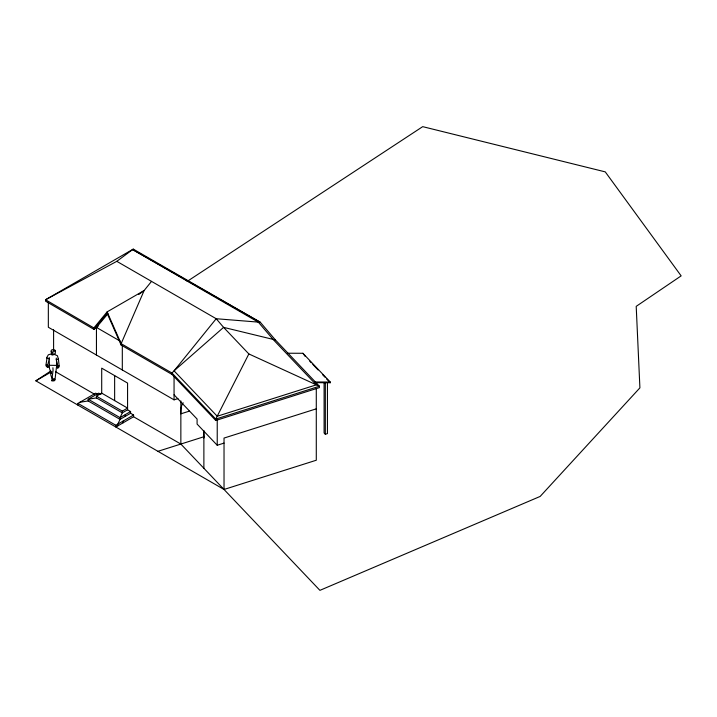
<?xml version="1.0" encoding="UTF-8"?>
<svg xmlns="http://www.w3.org/2000/svg" width="717" height="717" viewBox="0 0 717 717"><rect width="100%" height="100%" fill="white"/><g stroke="black" fill="none" stroke-linecap="round" stroke-linejoin="round"><path stroke-width="1.08" d="M56.267 358.088L56.867 365.41L49.339 365.285L49.491 368.404L50.97 373.216M56.679 365.383L55.057 379.221C55.765 379.705 51.319 378.182 53.139 380.377C51.749 381.516 53.39 377.492 54.868 379.616L54.089 380.924L51.705 380.817L52.35 379.92M52.915 367.74C53.775 371.424 50.961 377.859 52.941 380.288M51.875 352.719L51.534 352.997C49.796 356.394 56.562 354.745 55.343 352.137L55.039 351.088L53.291 350.667L52.861 352.818L51.597 351.966L52.359 352.827M46.999 358.016L45.96 365.114L47.698 364.98L49.276 358.876L49.339 365.285M151.529 281.378L144.153 290.502L107.12 311.877L107.12 313.266L93.882 329.318L93.882 327.929L45.538 299.76L116.799 261.329L216.202 318.724L223.587 327.364L248.853 353.938L215.763 419.087L215.763 420.476L319.415 387.628L319.415 386.239L275.418 339.957L260.307 322.274L133.272 249.104L45.538 299.76L45.538 301.149L93.882 329.318L98.211 326.101M58.669 367.014L57.701 368.099L57.566 365.804L59.152 365.822L58.427 359.136L56.276 359.611M52.753 380.046L53.721 379.562L54.949 380.127M93.882 327.929L107.12 311.877L121.137 343.667L121.137 345.056L171.972 374.408L215.763 420.476M96.445 355.032L96.445 327.418L107.944 313.679M47.609 364.962L48.398 366.512L47.268 366.002L48.138 367.292L46.246 366.082L46.211 364.962M138.766 294.508L144.153 290.502L121.137 343.667L171.972 373.019L215.763 419.087L319.415 386.239L248.853 353.938M116.799 261.329L133.272 249.104M316.287 388.408L316.287 460.233L224.027 489.469L35.85 380.826L50.782 371.012M187.137 281.423L422.698 126.649L605.256 171.874L681.15 275.875L636.203 306.356L639.905 387.861L540.152 496.433L319.916 590.351L180.854 444.056L133.595 416.765L115.84 427.009L115.84 425.271L77.947 403.393L77.947 405.132M55.039 351.088C56.634 350.335 52.52 348.803 51.382 350.174L50.952 351.509L51.534 352.997M35.85 380.826L51.732 371.657M77.947 403.393L95.693 393.149L97.951 394.449M96.445 396.187L101.706 393.149L127.572 408.081L122.311 411.119L96.445 396.187L96.445 397.926L122.311 412.858L127.572 409.819L130.584 411.558L130.584 413.288L120.053 419.373L117.803 424.141L117.803 425.88M130.584 411.558L120.053 417.635L88.173 399.226L88.173 400.964L120.053 419.373L120.053 417.635L122.311 412.858L122.311 411.119M115.84 425.271L133.595 415.026L133.595 416.765M51.472 372.974C49.106 374.086 53.04 378.531 52.009 379.938M54.573 354.44L51.445 354.664M48.335 301.848L48.335 327.248L174.061 399.844L177.941 398.607M189.342 411.146L180.854 413.834A24.002 9.429 72.4 0 1 183.194 402.802M157.937 451.316L204.184 436.662M316.287 408.833L224.027 438.069L224.027 489.469M174.061 394.807L197.085 419.024L197.085 424.061L217.233 445.257L224.027 443.106M324.093 382.564L324.093 432.969L325.321 434.26L327.436 433.597L327.436 382.735M58.427 359.136L57.405 355.713L52.78 353.759M96.445 397.926L88.173 399.226L98.704 393.149L100.954 394.449M79.901 402.264L88.173 400.964M51.499 380.512L52.592 380.539M51.167 353.947L48.344 354.79L46.596 357.837L49.213 358.876M57.566 365.804L56.347 359.602M287.58 353.23L302.906 353.284L330.241 382.036L330.241 382.735L316.009 382.681M314.915 381.982L330.241 382.036M57.754 368.054L59.036 366.898L58.946 365.813M275.418 339.957L223.587 327.364L174.061 370.841L171.972 373.019L171.972 374.408M46.963 366.916L46.372 366.226M47.985 367.238L46.668 366.163M96.445 327.418L120.393 341.247M130.584 413.288L133.595 415.026M55.514 371.684L94.734 394.332M305.182 356.376L302.906 353.284M309.744 361.171L311.259 362.766M312.782 364.361L318.097 369.954M322.65 374.749L324.926 377.142M326.45 378.737L330.241 382.735M107.12 313.266L121.137 345.056M49.195 357.416L49.276 358.876M325.321 382.735L325.321 434.26M217.233 419.857L217.233 445.257M203.879 430.523L203.879 468.273M180.854 400.92L180.854 444.056M174.061 376.533L174.061 399.844M127.572 409.819L127.572 383.075L101.706 368.144L101.706 393.149M125.323 414.596L125.323 416.326M123.064 421.103L123.064 422.842M122.311 345.666L122.311 369.963M114.639 375.609L114.639 400.615M53.596 329.73L53.596 350.712M203.449 430.496A24.002 9.429 72.4 0 1 203.879 438.06M216.202 318.724L174.061 370.841L217.233 416.254L316.287 384.868L273.123 339.455L258.353 322.175L132.627 249.588L260.307 322.274L216.202 318.724"/></g></svg>
